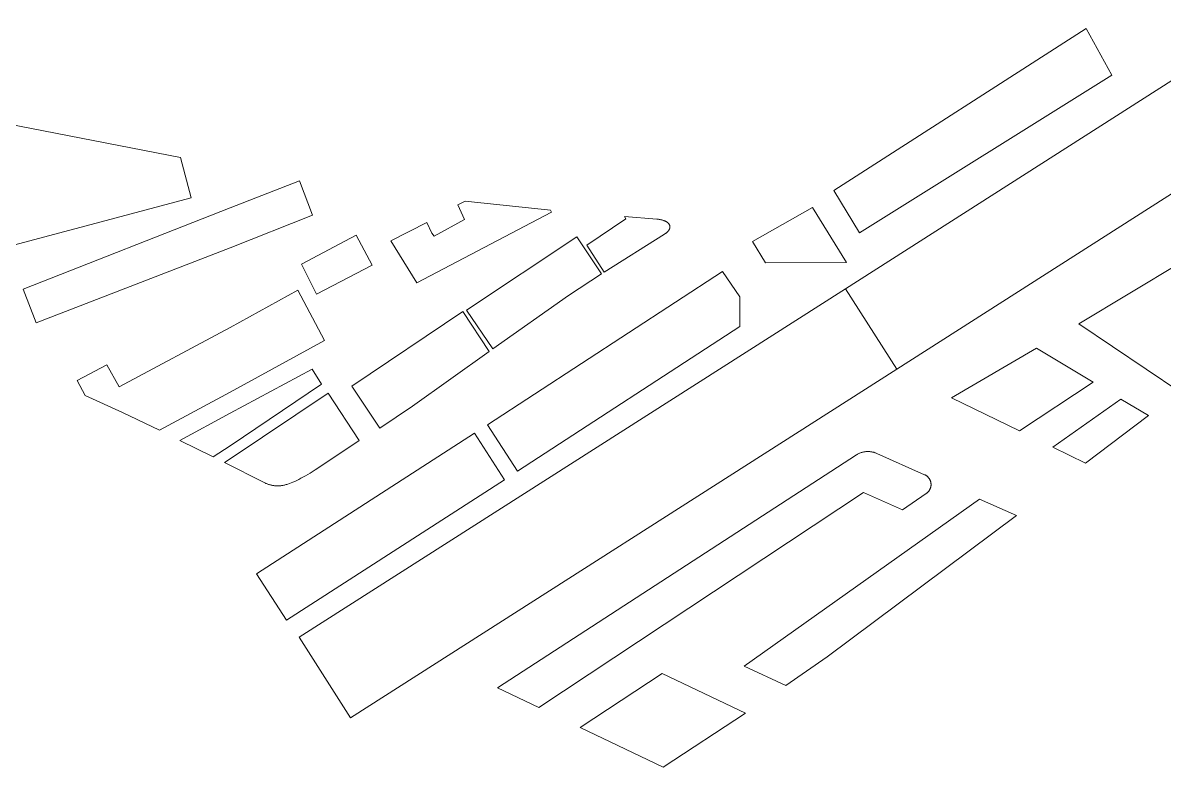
# Model space of a CAD drawing. Header units: metres. Extents: x 591 to 2060, y 452 to 927.
# Drawn here: x 1532.1 to 1848.2, y 463.3 to 669.4 of the extents above; entities that cross this region are included whole.
import ezdxf

# ---------------------------------------------------------------- set-up
doc = ezdxf.new("R2010")
doc.units = ezdxf.units.M
doc.layers.add('jianzhu', color=18, linetype='Continuous', true_color=0x000000)

msp = doc.modelspace()

# ---------------------------------------------------------------- linework, layer by layer
at = {"layer": 'jianzhu', "color": 1, "lineweight": 20, "true_color": 0xff0000}
for points in [[(1826.61, 667.84), (1756.72, 623.02)], [(1826.61, 667.84), (1756.72, 623.02)], [(1759.96, 595.81), (1875.4, 669.44)], [(1759.96, 595.81), (1875.4, 669.44)], [(1826.61, 667.84), (1833.71, 654.94)], [(1826.61, 667.84), (1833.71, 654.94)], [(1763.83, 611.3), (1833.71, 654.94)], [(1763.83, 611.3), (1833.71, 654.94)], [(1774.17, 573.53), (1889.61, 647.16)], [(1774.17, 573.53), (1889.61, 647.16)], [(1575.78, 632.14), (1520.61, 642.84)], [(1575.78, 632.14), (1520.61, 642.84)], [(1578.74, 620.97), (1575.78, 632.14)], [(1578.74, 620.97), (1575.78, 632.14)], [(1890.33, 629.7), (1884.43, 624.88), (1878.35, 620.23), (1872.14, 615.75), (1865.8, 611.4), (1852.85, 603.05), (1824.59, 586.13)], [(1890.33, 629.7), (1884.43, 624.88), (1878.35, 620.23), (1872.14, 615.75), (1865.8, 611.4), (1852.85, 603.05), (1824.59, 586.13)], [(1608.69, 625.73), (1589.52, 618.22)], [(1608.69, 625.73), (1589.52, 618.22)], [(1612.28, 616.18), (1608.69, 625.73)], [(1612.28, 616.18), (1608.69, 625.73)], [(1763.83, 611.3), (1756.72, 623.02)], [(1763.83, 611.3), (1756.72, 623.02)], [(1511.45, 603.03), (1578.74, 620.97)], [(1511.45, 603.03), (1578.74, 620.97)], [(1654.65, 620.08), (1652.61, 619)], [(1654.65, 620.08), (1652.61, 619)], [(1678.25, 617.61), (1654.65, 620.08)], [(1678.25, 617.61), (1654.65, 620.08)], [(1589.52, 618.22), (1532.21, 595.7)], [(1589.52, 618.22), (1532.21, 595.7)], [(1641.21, 597.41), (1678.56, 617.03)], [(1641.21, 597.41), (1678.56, 617.03)], [(1652.61, 619), (1654.4, 615.02)], [(1652.61, 619), (1654.4, 615.02)], [(1678.56, 617.03), (1678.25, 617.61)], [(1678.56, 617.03), (1678.25, 617.61)], [(1750.8, 618.31), (1734.22, 608.87)], [(1750.8, 618.31), (1734.22, 608.87)], [(1750.8, 618.31), (1760.27, 603.07)], [(1750.8, 618.31), (1760.27, 603.07)], [(1589.51, 607.17), (1612.28, 616.18)], [(1589.51, 607.17), (1612.28, 616.18)], [(1644.02, 614.16), (1634.03, 609.09)], [(1644.02, 614.16), (1634.03, 609.09)], [(1645.41, 611.18), (1644.02, 614.16)], [(1645.41, 611.18), (1644.02, 614.16)], [(1654.4, 615.02), (1646.01, 610.39)], [(1654.4, 615.02), (1646.01, 610.39)], [(1699.12, 615.14), (1688.33, 607.84)], [(1699.12, 615.14), (1688.33, 607.84)], [(1707.66, 615.09), (1698.72, 615.79)], [(1707.66, 615.09), (1698.72, 615.79)], [(1698.72, 615.79), (1699.12, 615.14)], [(1698.72, 615.79), (1699.12, 615.14)], [(1707.66, 615.09), (1707.84, 615.07), (1708.01, 615.06), (1708.18, 615.04), (1708.35, 615.01), (1708.51, 614.99), (1708.66, 614.96), (1708.82, 614.93), (1708.96, 614.9), (1709.11, 614.86), (1709.25, 614.82), (1709.38, 614.78), (1709.51, 614.74), (1709.64, 614.7), (1709.76, 614.65), (1709.88, 614.6), (1709.99, 614.55), (1710.1, 614.5), (1710.2, 614.45), (1710.3, 614.39), (1710.4, 614.33), (1710.44, 614.3), (1710.49, 614.27), (1710.53, 614.24), (1710.57, 614.21), (1710.61, 614.18), (1710.65, 614.15), (1710.69, 614.12), (1710.73, 614.09), (1710.77, 614.05), (1710.8, 614.02), (1710.84, 613.99), (1710.87, 613.95), (1710.9, 613.92), (1710.93, 613.89), (1710.96, 613.85), (1710.99, 613.82), (1711.02, 613.78), (1711.05, 613.75), (1711.07, 613.71), (1711.09, 613.67), (1711.12, 613.64), (1711.14, 613.6), (1711.16, 613.56), (1711.18, 613.53), (1711.2, 613.49), (1711.21, 613.45), (1711.23, 613.41), (1711.24, 613.38), (1711.26, 613.34), (1711.27, 613.3), (1711.28, 613.26), (1711.29, 613.22), (1711.3, 613.18), (1711.3, 613.14), (1711.31, 613.1), (1711.32, 613.06), (1711.32, 613.02), (1711.32, 612.98), (1711.32, 612.94), (1711.32, 612.9), (1711.32, 612.86), (1711.32, 612.82), (1711.31, 612.78), (1711.31, 612.74), (1711.3, 612.7), (1711.3, 612.66), (1711.29, 612.62), (1711.28, 612.57), (1711.27, 612.53), (1711.25, 612.49), (1711.24, 612.45), (1711.22, 612.41), (1711.21, 612.37), (1711.19, 612.32), (1711.17, 612.28), (1711.15, 612.24), (1711.13, 612.2), (1711.11, 612.16), (1711.08, 612.11), (1711.06, 612.07), (1711.03, 612.03), (1711, 611.99), (1710.98, 611.95), (1710.95, 611.9), (1710.91, 611.86), (1710.88, 611.82), (1710.85, 611.78), (1710.81, 611.74), (1710.77, 611.69), (1710.74, 611.65), (1710.66, 611.57), (1710.57, 611.49), (1710.48, 611.4), (1710.39, 611.32), (1710.28, 611.24), (1710.18, 611.16), (1710.07, 611.08), (1709.95, 611), (1709.83, 610.92)], [(1707.66, 615.09), (1707.84, 615.07), (1708.01, 615.06), (1708.18, 615.04), (1708.35, 615.01), (1708.51, 614.99), (1708.66, 614.96), (1708.82, 614.93), (1708.96, 614.9), (1709.11, 614.86), (1709.25, 614.82), (1709.38, 614.78), (1709.51, 614.74), (1709.64, 614.7), (1709.76, 614.65), (1709.88, 614.6), (1709.99, 614.55), (1710.1, 614.5), (1710.2, 614.45), (1710.3, 614.39), (1710.4, 614.33), (1710.44, 614.3), (1710.49, 614.27), (1710.53, 614.24), (1710.57, 614.21), (1710.61, 614.18), (1710.65, 614.15), (1710.69, 614.12), (1710.73, 614.09), (1710.77, 614.05), (1710.8, 614.02), (1710.84, 613.99), (1710.87, 613.95), (1710.9, 613.92), (1710.93, 613.89), (1710.96, 613.85), (1710.99, 613.82), (1711.02, 613.78), (1711.05, 613.75), (1711.07, 613.71), (1711.09, 613.67), (1711.12, 613.64), (1711.14, 613.6), (1711.16, 613.56), (1711.18, 613.53), (1711.2, 613.49), (1711.21, 613.45), (1711.23, 613.41), (1711.24, 613.38), (1711.26, 613.34), (1711.27, 613.3), (1711.28, 613.26), (1711.29, 613.22), (1711.3, 613.18), (1711.3, 613.14), (1711.31, 613.1), (1711.32, 613.06), (1711.32, 613.02), (1711.32, 612.98), (1711.32, 612.94), (1711.32, 612.9), (1711.32, 612.86), (1711.32, 612.82), (1711.31, 612.78), (1711.31, 612.74), (1711.3, 612.7), (1711.3, 612.66), (1711.29, 612.62), (1711.28, 612.57), (1711.27, 612.53), (1711.25, 612.49), (1711.24, 612.45), (1711.22, 612.41), (1711.21, 612.37), (1711.19, 612.32), (1711.17, 612.28), (1711.15, 612.24), (1711.13, 612.2), (1711.11, 612.16), (1711.08, 612.11), (1711.06, 612.07), (1711.03, 612.03), (1711, 611.99), (1710.98, 611.95), (1710.95, 611.9), (1710.91, 611.86), (1710.88, 611.82), (1710.85, 611.78), (1710.81, 611.74), (1710.77, 611.69), (1710.74, 611.65), (1710.66, 611.57), (1710.57, 611.49), (1710.48, 611.4), (1710.39, 611.32), (1710.28, 611.24), (1710.18, 611.16), (1710.07, 611.08), (1709.95, 611), (1709.83, 610.92)], [(1624.45, 610.66), (1609.27, 602.64)], [(1624.45, 610.66), (1609.27, 602.64)], [(1628.84, 602.33), (1624.45, 610.66)], [(1628.84, 602.33), (1624.45, 610.66)], [(1646.01, 610.39), (1645.41, 611.18)], [(1646.01, 610.39), (1645.41, 611.18)], [(1685.54, 610.18), (1654.98, 589.92)], [(1685.54, 610.18), (1654.98, 589.92)], [(1692.34, 599.91), (1685.54, 610.18)], [(1692.34, 599.91), (1685.54, 610.18)], [(1709.83, 610.92), (1693.12, 600.42)], [(1709.83, 610.92), (1693.12, 600.42)], [(1535.8, 586.35), (1589.51, 607.17)], [(1535.8, 586.35), (1589.51, 607.17)], [(1634.03, 609.09), (1641.21, 597.41)], [(1634.03, 609.09), (1641.21, 597.41)], [(1688.33, 607.84), (1693.12, 600.42)], [(1688.33, 607.84), (1693.12, 600.42)], [(1737.77, 603), (1734.22, 608.87)], [(1737.77, 603), (1734.22, 608.87)], [(1609.27, 602.64), (1613.46, 594.31)], [(1609.27, 602.64), (1613.46, 594.31)], [(1613.46, 594.31), (1628.84, 602.33)], [(1613.46, 594.31), (1628.84, 602.33)], [(1737.77, 603), (1760.27, 603.07)], [(1737.77, 603), (1760.27, 603.07)], [(1725.93, 600.62), (1660.78, 558.16)], [(1725.93, 600.62), (1660.78, 558.16)], [(1692.34, 599.91), (1683.25, 593.95), (1662.29, 579.15)], [(1692.34, 599.91), (1683.25, 593.95), (1662.29, 579.15)], [(1725.93, 600.62), (1730.66, 593.59)], [(1725.93, 600.62), (1730.66, 593.59)], [(1532.21, 595.7), (1535.8, 586.35)], [(1532.21, 595.7), (1535.8, 586.35)], [(1608.27, 595.38), (1589.5, 585.07)], [(1608.27, 595.38), (1589.5, 585.07)], [(1615.65, 581.5), (1608.27, 595.38)], [(1615.65, 581.5), (1608.27, 595.38)], [(1608.66, 499.3), (1759.96, 595.81)], [(1608.66, 499.3), (1759.96, 595.81)], [(1759.96, 595.81), (1774.17, 573.53)], [(1730.66, 585.37), (1730.66, 593.59)], [(1730.66, 585.37), (1730.66, 593.59)], [(1653.99, 589.49), (1623.23, 568.83)], [(1653.99, 589.49), (1623.23, 568.83)], [(1661.27, 578.41), (1653.99, 589.49)], [(1661.27, 578.41), (1653.99, 589.49)], [(1654.98, 589.92), (1662.29, 579.15)], [(1654.98, 589.92), (1662.29, 579.15)], [(1589.5, 585.07), (1558.75, 568.63)], [(1589.5, 585.07), (1558.75, 568.63)], [(1669.07, 545.27), (1730.66, 585.37)], [(1669.07, 545.27), (1730.66, 585.37)], [(1824.59, 586.13), (1852.58, 567.26)], [(1824.59, 586.13), (1852.58, 567.26)], [(1589.49, 567.19), (1615.65, 581.5)], [(1589.49, 567.19), (1615.65, 581.5)], [(1812.9, 579.34), (1789.28, 565.63)], [(1812.9, 579.34), (1789.28, 565.63)], [(1828.57, 569.91), (1812.9, 579.34)], [(1828.57, 569.91), (1812.9, 579.34)], [(1661.27, 578.41), (1639.99, 563.29), (1631, 557.2)], [(1661.27, 578.41), (1639.99, 563.29), (1631, 557.2)], [(1555.36, 574.78), (1547.17, 570.36)], [(1555.36, 574.78), (1547.17, 570.36)], [(1558.75, 568.63), (1555.36, 574.78)], [(1558.75, 568.63), (1555.36, 574.78)], [(1612.25, 573.58), (1589.49, 561.36)], [(1612.25, 573.58), (1589.49, 561.36)], [(1614.85, 569.43), (1612.25, 573.58)], [(1614.85, 569.43), (1612.25, 573.58)], [(1622.86, 477.02), (1774.17, 573.53)], [(1622.86, 477.02), (1774.17, 573.53)], [(1547.17, 570.36), (1549.36, 566.25)], [(1547.17, 570.36), (1549.36, 566.25)], [(1589.48, 552.32), (1614.85, 569.43)], [(1589.48, 552.32), (1614.85, 569.43)], [(1808.15, 556.45), (1828.57, 569.91)], [(1808.15, 556.45), (1828.57, 569.91)], [(1569.92, 556.61), (1559.7, 561.54), (1549.36, 566.25)], [(1569.92, 556.61), (1559.7, 561.54), (1549.36, 566.25)], [(1569.92, 556.61), (1589.49, 567.19)], [(1569.92, 556.61), (1589.49, 567.19)], [(1616.64, 566.86), (1589.48, 548.7)], [(1616.64, 566.86), (1589.48, 548.7)], [(1625.22, 553.81), (1616.64, 566.86)], [(1625.22, 553.81), (1616.64, 566.86)], [(1623.23, 568.83), (1631, 557.2)], [(1623.23, 568.83), (1631, 557.2)], [(1789.28, 565.63), (1808.15, 556.45)], [(1789.28, 565.63), (1808.15, 556.45)], [(1836.26, 565.27), (1817.37, 551.96)], [(1836.26, 565.27), (1817.37, 551.96)], [(1843.87, 560.69), (1836.26, 565.27)], [(1843.87, 560.69), (1836.26, 565.27)], [(1589.49, 561.36), (1575.55, 553.82)], [(1589.49, 561.36), (1575.55, 553.82)], [(1826.43, 547.55), (1843.87, 560.69)], [(1826.43, 547.55), (1843.87, 560.69)], [(1669.07, 545.27), (1660.78, 558.16)], [(1669.07, 545.27), (1660.78, 558.16)], [(1584.78, 549.22), (1575.55, 553.82)], [(1584.78, 549.22), (1575.55, 553.82)], [(1657.22, 555.81), (1596.82, 516.89)], [(1657.22, 555.81), (1596.82, 516.89)], [(1614.63, 546.7), (1625.22, 553.81)], [(1614.63, 546.7), (1625.22, 553.81)], [(1657.22, 555.81), (1665.51, 542.91)], [(1657.22, 555.81), (1665.51, 542.91)], [(1584.78, 549.22), (1589.48, 552.32)], [(1584.78, 549.22), (1589.48, 552.32)], [(1768.6, 550.21), (1768.44, 550.28), (1768.28, 550.34), (1768.11, 550.4), (1767.94, 550.46), (1767.77, 550.51), (1767.59, 550.55), (1767.41, 550.59), (1767.23, 550.63), (1767.05, 550.66), (1766.87, 550.68), (1766.69, 550.7), (1766.5, 550.72), (1766.32, 550.72), (1766.13, 550.73), (1765.95, 550.72), (1765.76, 550.71), (1765.58, 550.7), (1765.39, 550.68), (1765.21, 550.65), (1765.03, 550.62), (1764.85, 550.58), (1764.67, 550.53), (1764.49, 550.49), (1764.31, 550.43), (1764.14, 550.37), (1763.97, 550.31), (1763.8, 550.24), (1763.64, 550.17), (1763.48, 550.09), (1763.32, 550.01), (1763.17, 549.92), (1763.02, 549.83), (1663.58, 485.33)], [(1768.6, 550.21), (1768.44, 550.28), (1768.28, 550.34), (1768.11, 550.4), (1767.94, 550.46), (1767.77, 550.51), (1767.59, 550.55), (1767.41, 550.59), (1767.23, 550.63), (1767.05, 550.66), (1766.87, 550.68), (1766.69, 550.7), (1766.5, 550.72), (1766.32, 550.72), (1766.13, 550.73), (1765.95, 550.72), (1765.76, 550.71), (1765.58, 550.7), (1765.39, 550.68), (1765.21, 550.65), (1765.03, 550.62), (1764.85, 550.58), (1764.67, 550.53), (1764.49, 550.49), (1764.31, 550.43), (1764.14, 550.37), (1763.97, 550.31), (1763.8, 550.24), (1763.64, 550.17), (1763.48, 550.09), (1763.32, 550.01), (1763.17, 549.92), (1763.02, 549.83), (1663.58, 485.33)], [(1781.86, 544.32), (1768.6, 550.21)], [(1781.86, 544.32), (1768.6, 550.21)], [(1817.37, 551.96), (1826.43, 547.55)], [(1817.37, 551.96), (1826.43, 547.55)], [(1589.48, 548.7), (1587.92, 547.66)], [(1589.48, 548.7), (1587.92, 547.66)], [(1598.9, 542.18), (1587.92, 547.66)], [(1598.9, 542.18), (1587.92, 547.66)], [(1614.63, 546.7), (1613.09, 545.69), (1611.66, 544.78), (1610.34, 543.99), (1609.11, 543.31), (1608.53, 543), (1607.98, 542.72), (1607.44, 542.47), (1606.92, 542.24), (1606.42, 542.04), (1605.93, 541.86), (1605.46, 541.7), (1605.24, 541.63), (1605.01, 541.57), (1604.79, 541.51), (1604.57, 541.45), (1604.36, 541.41), (1604.14, 541.36), (1603.93, 541.33), (1603.73, 541.29), (1603.52, 541.27), (1603.32, 541.25), (1603.12, 541.23), (1602.93, 541.22), (1602.73, 541.22), (1602.54, 541.21), (1602.35, 541.22), (1602.16, 541.23), (1601.97, 541.24), (1601.78, 541.26), (1601.6, 541.29), (1601.42, 541.31), (1601.23, 541.35), (1601.05, 541.38), (1600.87, 541.43), (1600.69, 541.47), (1600.51, 541.53), (1600.33, 541.58), (1600.15, 541.64), (1599.97, 541.7), (1599.8, 541.77), (1599.62, 541.85), (1599.44, 541.92), (1599.26, 542), (1598.9, 542.18)], [(1614.63, 546.7), (1613.09, 545.69), (1611.66, 544.78), (1610.34, 543.99), (1609.11, 543.31), (1608.53, 543), (1607.98, 542.72), (1607.44, 542.47), (1606.92, 542.24), (1606.42, 542.04), (1605.93, 541.86), (1605.46, 541.7), (1605.24, 541.63), (1605.01, 541.57), (1604.79, 541.51), (1604.57, 541.45), (1604.36, 541.41), (1604.14, 541.36), (1603.93, 541.33), (1603.73, 541.29), (1603.52, 541.27), (1603.32, 541.25), (1603.12, 541.23), (1602.93, 541.22), (1602.73, 541.22), (1602.54, 541.21), (1602.35, 541.22), (1602.16, 541.23), (1601.97, 541.24), (1601.78, 541.26), (1601.6, 541.29), (1601.42, 541.31), (1601.23, 541.35), (1601.05, 541.38), (1600.87, 541.43), (1600.69, 541.47), (1600.51, 541.53), (1600.33, 541.58), (1600.15, 541.64), (1599.97, 541.7), (1599.8, 541.77), (1599.62, 541.85), (1599.44, 541.92), (1599.26, 542), (1598.9, 542.18)], [(1782.34, 539.1), (1782.41, 539.16), (1782.49, 539.22), (1782.57, 539.28), (1782.64, 539.34), (1782.71, 539.41), (1782.78, 539.48), (1782.85, 539.55), (1782.92, 539.62), (1782.98, 539.7), (1783.04, 539.78), (1783.1, 539.86), (1783.16, 539.95), (1783.21, 540.03), (1783.26, 540.12), (1783.31, 540.21), (1783.36, 540.3), (1783.4, 540.39), (1783.44, 540.49), (1783.47, 540.58), (1783.51, 540.68), (1783.53, 540.78), (1783.56, 540.87), (1783.58, 540.97), (1783.6, 541.07), (1783.62, 541.17), (1783.63, 541.27), (1783.64, 541.37), (1783.64, 541.47), (1783.64, 541.56), (1783.64, 541.66), (1783.64, 541.76), (1783.63, 541.85), (1783.62, 541.95), (1783.61, 542.04), (1783.59, 542.14), (1783.57, 542.23), (1783.55, 542.33), (1783.52, 542.42), (1783.49, 542.52), (1783.46, 542.61), (1783.42, 542.71), (1783.38, 542.8), (1783.34, 542.89), (1783.3, 542.98), (1783.25, 543.07), (1783.19, 543.16), (1783.14, 543.24), (1783.08, 543.33), (1783.02, 543.41), (1782.96, 543.49), (1782.89, 543.57), (1782.82, 543.64), (1782.75, 543.71), (1782.68, 543.78), (1782.6, 543.85), (1782.53, 543.91), (1782.45, 543.98), (1782.37, 544.03), (1782.29, 544.09), (1782.2, 544.14), (1782.12, 544.19), (1782.03, 544.24), (1781.95, 544.28), (1781.86, 544.32)], [(1782.34, 539.1), (1782.41, 539.16), (1782.49, 539.22), (1782.57, 539.28), (1782.64, 539.34), (1782.71, 539.41), (1782.78, 539.48), (1782.85, 539.55), (1782.92, 539.62), (1782.98, 539.7), (1783.04, 539.78), (1783.1, 539.86), (1783.16, 539.95), (1783.21, 540.03), (1783.26, 540.12), (1783.31, 540.21), (1783.36, 540.3), (1783.4, 540.39), (1783.44, 540.49), (1783.47, 540.58), (1783.51, 540.68), (1783.53, 540.78), (1783.56, 540.87), (1783.58, 540.97), (1783.6, 541.07), (1783.62, 541.17), (1783.63, 541.27), (1783.64, 541.37), (1783.64, 541.47), (1783.64, 541.56), (1783.64, 541.66), (1783.64, 541.76), (1783.63, 541.85), (1783.62, 541.95), (1783.61, 542.04), (1783.59, 542.14), (1783.57, 542.23), (1783.55, 542.33), (1783.52, 542.42), (1783.49, 542.52), (1783.46, 542.61), (1783.42, 542.71), (1783.38, 542.8), (1783.34, 542.89), (1783.3, 542.98), (1783.25, 543.07), (1783.19, 543.16), (1783.14, 543.24), (1783.08, 543.33), (1783.02, 543.41), (1782.96, 543.49), (1782.89, 543.57), (1782.82, 543.64), (1782.75, 543.71), (1782.68, 543.78), (1782.6, 543.85), (1782.53, 543.91), (1782.45, 543.98), (1782.37, 544.03), (1782.29, 544.09), (1782.2, 544.14), (1782.12, 544.19), (1782.03, 544.24), (1781.95, 544.28), (1781.86, 544.32)], [(1605.1, 503.99), (1665.51, 542.91)], [(1605.1, 503.99), (1665.51, 542.91)], [(1675.04, 479.83), (1764.95, 539.39)], [(1675.04, 479.83), (1764.95, 539.39)], [(1797.11, 537.55), (1731.93, 491.31)], [(1797.11, 537.55), (1731.93, 491.31)], [(1764.95, 539.39), (1775.72, 534.57)], [(1764.95, 539.39), (1775.72, 534.57)], [(1775.72, 534.57), (1782.34, 539.1)], [(1775.72, 534.57), (1782.34, 539.1)], [(1807.28, 533.03), (1797.11, 537.55)], [(1807.28, 533.03), (1797.11, 537.55)], [(1743.47, 485.9), (1754.88, 493.84), (1807.28, 533.03)], [(1743.47, 485.9), (1754.88, 493.84), (1807.28, 533.03)], [(1605.1, 503.99), (1596.82, 516.89)], [(1605.1, 503.99), (1596.82, 516.89)], [(1608.66, 499.3), (1622.86, 477.02)], [(1608.66, 499.3), (1622.86, 477.02)], [(1731.93, 491.31), (1743.47, 485.9)], [(1731.93, 491.31), (1743.47, 485.9)], [(1709.13, 489.24), (1686.5, 474.33)], [(1709.13, 489.24), (1686.5, 474.33)], [(1732.24, 478.31), (1709.13, 489.24)], [(1732.24, 478.31), (1709.13, 489.24)], [(1663.58, 485.33), (1675.04, 479.83)], [(1663.58, 485.33), (1675.04, 479.83)], [(1709.42, 463.33), (1732.24, 478.31)], [(1709.42, 463.33), (1732.24, 478.31)], [(1686.5, 474.33), (1709.42, 463.33)], [(1686.5, 474.33), (1709.42, 463.33)]]:
    msp.add_lwpolyline(points, dxfattribs=at)

doc.saveas('drawing.dxf')
